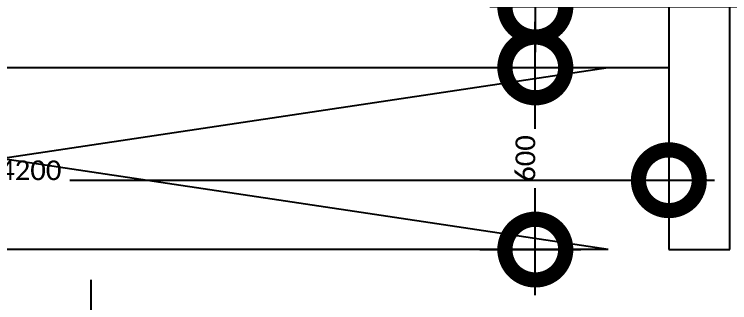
# Model space of a CAD drawing. Header units: metres. Extents: x 22.6 to 101.3, y 9.4 to 67.4.
# Drawn here: x 67.641 to 69.994, y 26.872 to 27.822 of the extents above; entities that cross this region are included whole.
import ezdxf

# ---------------------------------------------------------------- set-up
doc = ezdxf.new("R2010")
doc.units = ezdxf.units.M
doc.layers.add('00', color=252, linetype='Continuous')
doc.layers.add('A-DIM', color=7, linetype='Continuous', lineweight=5)
doc.styles.add('Calibri', font='calibri.ttf', dxfattribs={"height": 0.2126391096979332})
doc.dimstyles.new('ECG_Dimn-Detl-100', dxfattribs={"dimscale": 0.3048, "dimtxt": 0.25, "dimasz": 1.312335958005249, "dimexe": 0.4921259842519685, "dimexo": 0.0625, "dimgap": 0, "dimtad": 1, "dimdec": 0, "dimlfac": 1000, "dimzin": 0, "dimdsep": 46, "dimtxsty": 'Calibri', "dimblk1": 'DOTSMALL', "dimblk2": 'DOTSMALL', "dimsah": 1, "dimcen": 0.09, "dimdle": 0.4921259842519685, "dimazin": 0, "dimtfac": 1, "dimtdec": 4, "dimtix": 1, "dimtmove": 0, "dimatfit": 3, "dimfxl": 0.4921259842519685, "dimfxlon": 1, "dimtvp": 1, "dimtolj": 1, "dimtzin": 0, "dimarcsym": 2})

# ---------------------------------------------------------------- blocks, each defined once
blk = doc.blocks.new('_DotSmall')
at = {"color": 0, "linetype": 'ByBlock', "const_width": 0.5}
blk.add_lwpolyline([(-0.0625, 0, 1), (0.0625, 0, 1)], format="xyb", close=True, dxfattribs=at)

msp = doc.modelspace()

# ---------------------------------------------------------------- linework, layer by layer
at = {"layer": '00', "color": 252}
for p, q in [((69.9939306083977, 27.04732717912512), (69.99393060839772, 32.69732717912521)), ((65.59393060839794, 27.04732717912506), (69.59393060839794, 27.64732717912507)), ((69.59393060839793, 27.04732717912503), (65.59393060839794, 27.6473271791251)), ((66.38344407993088, 27.64732717912512), (69.79393060839774, 27.64732717912512)), ((69.79393060839774, 27.64732717912512), (69.79393060839774, 27.04732717912512)), ((69.59393060839773, 27.04732717912512), (65.64393060839768, 27.04732717912512)), ((69.79393060839774, 27.04732717912512), (69.9939306083977, 27.04732717912512)), ((67.89393060839936, 26.54732717912515), (67.89393060839936, 26.94732717912515))]:
    msp.add_line(p, q, dxfattribs=at)

# ---------------------------------------------------------------- dimensions: what is measured, and where the dimension line sits
at = {"layer": 'A-DIM'}
for base, p1, p2, override in [((69.35471940821806, 27.84732717912514), (69.20471940821807, 32.89732717912513), (69.50471940821805, 27.84732717912514), {"dimpost": '<>', "dimfxl": 5.058903043150754}), ((69.35471940821806, 27.6473271791252), (69.20471940821807, 27.04732717912522), (69.20471940821807, 27.6473271791252), {"dimpost": '<>', "dimfxl": 0.5999999999999801})]:
    msp.add_linear_dim(base=base, p1=p1, p2=p2, angle=89.99999999999991, dimstyle='ECG_Dimn-Detl-100', override=override, dxfattribs=at).render()
msp.add_linear_dim(base=(69.79393060839772, 27.27577533490322), p1=(65.5939306083975, 27.42577533490322), p2=(69.79393060839772, 27.42577533490322), dimstyle='ECG_Dimn-Detl-100', override={"dimpost": '<>', "dimfxl": 4.200000000000216}, dxfattribs=at).render()

doc.saveas('drawing.dxf')
